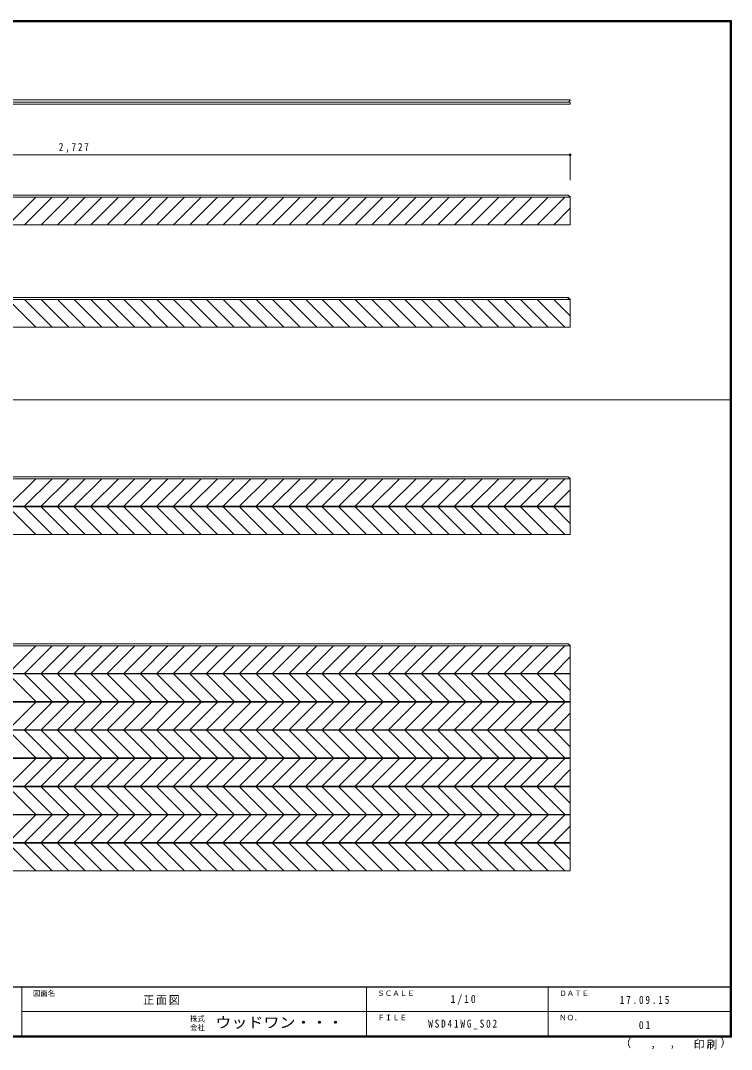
# Model space of a CAD drawing. Units: millimetres at full size, sheet at 1:10; details may follow other scales. Extents: x -1947 to 1953, y -1436 to 1392.
# Drawn here: x -1 to 1953, y -1436 to 1392 of the extents above; entities that cross this region are included whole.
import ezdxf
from ezdxf.enums import TextEntityAlignment as Align

# ---------------------------------------------------------------- set-up
doc = ezdxf.new("R2010")
doc.units = ezdxf.units.MM
doc.header["$LTSCALE"] = 10
doc.header["$PDMODE"] = 32
doc.header["$PDSIZE"] = 5
doc.layers.add('3-0', color=7, linetype='Continuous', lineweight=18)
doc.layers.add('F-1', color=6, linetype='Continuous', lineweight=18)
doc.layers.add('F-A', color=7, linetype='Continuous')
doc.styles.add('ＭＳ ゴシック', font='')
doc.styles.get('ＭＳ ゴシック').set_extended_font_data('MS Gothic')

msp = doc.modelspace()

# ---------------------------------------------------------------- linework, layer by layer
at = {"layer": '3-0'}
for p, q in [((-1217.14, 1173.8), (1510.36, 1173.8)), ((1510.36, 1162.3), (-1216.64, 1162.3)), ((-1222.14, 912.3), (1504.86, 912.3)), ((1510.36, 906.8), (-1216.64, 906.8)), ((41.06, 906.8), (-34.94, 830.8)), ((86.51, 906.8), (10.51, 830.8)), ((131.96, 906.8), (55.96, 830.8)), ((177.41, 906.8), (101.41, 830.8)), ((222.86, 906.8), (146.86, 830.8)), ((268.31, 906.8), (192.31, 830.8)), ((313.76, 906.8), (237.76, 830.8)), ((359.21, 906.8), (283.21, 830.8)), ((404.66, 906.8), (328.66, 830.8)), ((450.11, 906.8), (374.11, 830.8)), ((495.56, 906.8), (419.56, 830.8)), ((541.01, 906.8), (465.01, 830.8)), ((586.46, 906.8), (510.46, 830.8)), ((631.91, 906.8), (555.91, 830.8)), ((677.36, 906.8), (601.36, 830.8)), ((722.81, 906.8), (646.81, 830.8)), ((768.26, 906.8), (692.26, 830.8)), ((813.71, 906.8), (737.71, 830.8)), ((859.16, 906.8), (783.16, 830.8)), ((904.61, 906.8), (828.61, 830.8)), ((950.06, 906.8), (874.06, 830.8)), ((995.51, 906.8), (919.51, 830.8)), ((1040.96, 906.8), (964.96, 830.8)), ((1086.41, 906.8), (1010.41, 830.8)), ((1131.86, 906.8), (1055.86, 830.8)), ((1177.31, 906.8), (1101.31, 830.8)), ((1222.76, 906.8), (1146.76, 830.8)), ((1268.21, 906.8), (1192.21, 830.8)), ((1313.66, 906.8), (1237.66, 830.8)), ((1359.11, 906.8), (1283.11, 830.8)), ((1404.56, 906.8), (1328.56, 830.8)), ((1450.01, 906.8), (1374.01, 830.8)), ((1495.46, 906.8), (1419.46, 830.8)), ((1504.86, 912.3), (1510.36, 907.3)), ((1510.36, 886.98), (1510.36, 907.3)), ((1510.36, 886.98), (1510.36, 830.8)), ((1510.36, 876.25), (1464.91, 830.8)), ((1510.36, 830.8), (-1217.14, 830.8)), ((-1222.14, 630.8), (1504.86, 630.8)), ((1510.36, 625.3), (-1216.64, 625.3)), ((41.06, 549.3), (-34.94, 625.3)), ((86.51, 549.3), (10.51, 625.3)), ((131.96, 549.3), (55.96, 625.3)), ((177.41, 549.3), (101.41, 625.3)), ((222.86, 549.3), (146.86, 625.3)), ((268.31, 549.3), (192.31, 625.3)), ((313.76, 549.3), (237.76, 625.3)), ((359.21, 549.3), (283.21, 625.3)), ((404.66, 549.3), (328.66, 625.3)), ((450.11, 549.3), (374.11, 625.3)), ((495.56, 549.3), (419.56, 625.3)), ((541.01, 549.3), (465.01, 625.3)), ((586.46, 549.3), (510.46, 625.3)), ((631.91, 549.3), (555.91, 625.3)), ((677.36, 549.3), (601.36, 625.3)), ((722.81, 549.3), (646.81, 625.3)), ((768.26, 549.3), (692.26, 625.3)), ((813.71, 549.3), (737.71, 625.3)), ((859.16, 549.3), (783.16, 625.3)), ((904.61, 549.3), (828.61, 625.3)), ((950.06, 549.3), (874.06, 625.3)), ((995.51, 549.3), (919.51, 625.3)), ((1040.96, 549.3), (964.96, 625.3)), ((1086.41, 549.3), (1010.41, 625.3)), ((1131.86, 549.3), (1055.86, 625.3)), ((1177.31, 549.3), (1101.31, 625.3)), ((1222.76, 549.3), (1146.76, 625.3)), ((1268.21, 549.3), (1192.21, 625.3)), ((1313.66, 549.3), (1237.66, 625.3)), ((1359.11, 549.3), (1283.11, 625.3)), ((1404.56, 549.3), (1328.56, 625.3)), ((1450.01, 549.3), (1374.01, 625.3)), ((1495.46, 549.3), (1419.46, 625.3)), ((1510.36, 579.85), (1464.91, 625.3)), ((1510.36, 625.8), (1510.36, 549.3)), ((1510.36, 549.3), (-1217.14, 549.3)), ((-1222.14, 138.3), (1504.86, 138.3)), ((1510.36, 132.8), (-1216.64, 132.8)), ((41.06, 132.8), (-34.94, 56.8)), ((86.51, 132.8), (10.51, 56.8)), ((131.96, 132.8), (55.96, 56.8)), ((177.41, 132.8), (101.41, 56.8)), ((222.86, 132.8), (146.86, 56.8)), ((268.31, 132.8), (192.31, 56.8)), ((313.76, 132.8), (237.76, 56.8)), ((359.21, 132.8), (283.21, 56.8)), ((404.66, 132.8), (328.66, 56.8)), ((450.11, 132.8), (374.11, 56.8)), ((495.56, 132.8), (419.56, 56.8)), ((541.01, 132.8), (465.01, 56.8)), ((586.46, 132.8), (510.46, 56.8)), ((631.91, 132.8), (555.91, 56.8)), ((677.36, 132.8), (601.36, 56.8)), ((722.81, 132.8), (646.81, 56.8)), ((768.26, 132.8), (692.26, 56.8)), ((813.71, 132.8), (737.71, 56.8)), ((859.16, 132.8), (783.16, 56.8)), ((904.61, 132.8), (828.61, 56.8)), ((950.06, 132.8), (874.06, 56.8)), ((995.51, 132.8), (919.51, 56.8)), ((1040.96, 132.8), (964.96, 56.8)), ((1086.41, 132.8), (1010.41, 56.8)), ((1131.86, 132.8), (1055.86, 56.8)), ((1177.31, 132.8), (1101.31, 56.8)), ((1222.76, 132.8), (1146.76, 56.8)), ((1268.21, 132.8), (1192.21, 56.8)), ((1313.66, 132.8), (1237.66, 56.8)), ((1359.11, 132.8), (1283.11, 56.8)), ((1404.56, 132.8), (1328.56, 56.8)), ((1450.01, 132.8), (1374.01, 56.8)), ((1495.46, 132.8), (1419.46, 56.8)), ((1504.86, 138.3), (1510.36, 133.3)), ((1510.36, 112.98), (1510.36, 133.3)), ((1510.36, 102.25), (1464.91, 56.8)), ((1510.36, 112.98), (1510.36, 56.8)), ((1510.36, 56.8), (-1217.14, 56.8)), ((1510.36, 55.3), (-1216.64, 55.3)), ((41.06, -20.7), (-34.94, 55.3)), ((86.51, -20.7), (10.51, 55.3)), ((131.96, -20.7), (55.96, 55.3)), ((177.41, -20.7), (101.41, 55.3)), ((222.86, -20.7), (146.86, 55.3)), ((268.31, -20.7), (192.31, 55.3)), ((313.76, -20.7), (237.76, 55.3)), ((359.21, -20.7), (283.21, 55.3)), ((404.66, -20.7), (328.66, 55.3)), ((450.11, -20.7), (374.11, 55.3)), ((495.56, -20.7), (419.56, 55.3)), ((541.01, -20.7), (465.01, 55.3)), ((586.46, -20.7), (510.46, 55.3)), ((631.91, -20.7), (555.91, 55.3)), ((677.36, -20.7), (601.36, 55.3)), ((722.81, -20.7), (646.81, 55.3)), ((768.26, -20.7), (692.26, 55.3)), ((813.71, -20.7), (737.71, 55.3)), ((859.16, -20.7), (783.16, 55.3)), ((904.61, -20.7), (828.61, 55.3)), ((950.06, -20.7), (874.06, 55.3)), ((995.51, -20.7), (919.51, 55.3)), ((1040.96, -20.7), (964.96, 55.3)), ((1086.41, -20.7), (1010.41, 55.3)), ((1131.86, -20.7), (1055.86, 55.3)), ((1177.31, -20.7), (1101.31, 55.3)), ((1222.76, -20.7), (1146.76, 55.3)), ((1268.21, -20.7), (1192.21, 55.3)), ((1313.66, -20.7), (1237.66, 55.3)), ((1359.11, -20.7), (1283.11, 55.3)), ((1404.56, -20.7), (1328.56, 55.3)), ((1450.01, -20.7), (1374.01, 55.3)), ((1495.46, -20.7), (1419.46, 55.3)), ((1510.36, 9.85), (1464.91, 55.3)), ((1510.36, 55.3), (1510.36, -20.7)), ((1510.36, -20.7), (-1217.14, -20.7)), ((-1222.14, -320.7), (1504.86, -320.7)), ((1510.36, -326.2), (-1216.64, -326.2)), ((41.06, -326.2), (-34.94, -402.2)), ((86.51, -326.2), (10.51, -402.2)), ((131.96, -326.2), (55.96, -402.2)), ((177.41, -326.2), (101.41, -402.2)), ((222.86, -326.2), (146.86, -402.2)), ((268.31, -326.2), (192.31, -402.2)), ((313.76, -326.2), (237.76, -402.2)), ((359.21, -326.2), (283.21, -402.2)), ((404.66, -326.2), (328.66, -402.2)), ((450.11, -326.2), (374.11, -402.2)), ((495.56, -326.2), (419.56, -402.2)), ((541.01, -326.2), (465.01, -402.2)), ((586.46, -326.2), (510.46, -402.2)), ((631.91, -326.2), (555.91, -402.2)), ((677.36, -326.2), (601.36, -402.2)), ((722.81, -326.2), (646.81, -402.2)), ((768.26, -326.2), (692.26, -402.2)), ((813.71, -326.2), (737.71, -402.2)), ((859.16, -326.2), (783.16, -402.2)), ((904.61, -326.2), (828.61, -402.2)), ((950.06, -326.2), (874.06, -402.2)), ((995.51, -326.2), (919.51, -402.2)), ((1040.96, -326.2), (964.96, -402.2)), ((1086.41, -326.2), (1010.41, -402.2)), ((1131.86, -326.2), (1055.86, -402.2)), ((1177.31, -326.2), (1101.31, -402.2)), ((1222.76, -326.2), (1146.76, -402.2)), ((1268.21, -326.2), (1192.21, -402.2)), ((1313.66, -326.2), (1237.66, -402.2)), ((1359.11, -326.2), (1283.11, -402.2)), ((1404.56, -326.2), (1328.56, -402.2)), ((1450.01, -326.2), (1374.01, -402.2)), ((1495.46, -326.2), (1419.46, -402.2)), ((1504.86, -320.7), (1510.36, -325.7)), ((1510.36, -346.02), (1510.36, -325.7)), ((1510.36, -356.75), (1464.91, -402.2)), ((1510.36, -346.02), (1510.36, -402.2)), ((1510.36, -402.2), (-1217.14, -402.2)), ((1510.36, -403.7), (-1216.64, -403.7)), ((41.06, -479.7), (-34.94, -403.7)), ((86.51, -479.7), (10.51, -403.7)), ((131.96, -479.7), (55.96, -403.7)), ((177.41, -479.7), (101.41, -403.7)), ((222.86, -479.7), (146.86, -403.7)), ((268.31, -479.7), (192.31, -403.7)), ((313.76, -479.7), (237.76, -403.7)), ((359.21, -479.7), (283.21, -403.7)), ((404.66, -479.7), (328.66, -403.7)), ((450.11, -479.7), (374.11, -403.7)), ((495.56, -479.7), (419.56, -403.7)), ((541.01, -479.7), (465.01, -403.7)), ((586.46, -479.7), (510.46, -403.7)), ((631.91, -479.7), (555.91, -403.7)), ((677.36, -479.7), (601.36, -403.7)), ((722.81, -479.7), (646.81, -403.7)), ((768.26, -479.7), (692.26, -403.7)), ((813.71, -479.7), (737.71, -403.7)), ((859.16, -479.7), (783.16, -403.7)), ((904.61, -479.7), (828.61, -403.7)), ((950.06, -479.7), (874.06, -403.7)), ((995.51, -479.7), (919.51, -403.7)), ((1040.96, -479.7), (964.96, -403.7)), ((1086.41, -479.7), (1010.41, -403.7)), ((1131.86, -479.7), (1055.86, -403.7)), ((1177.31, -479.7), (1101.31, -403.7)), ((1222.76, -479.7), (1146.76, -403.7)), ((1268.21, -479.7), (1192.21, -403.7)), ((1313.66, -479.7), (1237.66, -403.7)), ((1359.11, -479.7), (1283.11, -403.7)), ((1404.56, -479.7), (1328.56, -403.7)), ((1450.01, -479.7), (1374.01, -403.7)), ((1495.46, -479.7), (1419.46, -403.7)), ((1510.36, -449.15), (1464.91, -403.7)), ((1510.36, -403.7), (1510.36, -479.7)), ((1510.36, -479.7), (-1217.14, -479.7)), ((1510.36, -481.2), (-1216.64, -481.2)), ((41.06, -481.2), (-34.94, -557.2)), ((86.51, -481.2), (10.51, -557.2)), ((131.96, -481.2), (55.96, -557.2)), ((177.41, -481.2), (101.41, -557.2)), ((222.86, -481.2), (146.86, -557.2)), ((268.31, -481.2), (192.31, -557.2)), ((313.76, -481.2), (237.76, -557.2)), ((359.21, -481.2), (283.21, -557.2)), ((404.66, -481.2), (328.66, -557.2)), ((450.11, -481.2), (374.11, -557.2)), ((495.56, -481.2), (419.56, -557.2)), ((541.01, -481.2), (465.01, -557.2)), ((586.46, -481.2), (510.46, -557.2)), ((631.91, -481.2), (555.91, -557.2)), ((677.36, -481.2), (601.36, -557.2)), ((722.81, -481.2), (646.81, -557.2)), ((768.26, -481.2), (692.26, -557.2)), ((813.71, -481.2), (737.71, -557.2)), ((859.16, -481.2), (783.16, -557.2)), ((904.61, -481.2), (828.61, -557.2)), ((950.06, -481.2), (874.06, -557.2)), ((995.51, -481.2), (919.51, -557.2)), ((1040.96, -481.2), (964.96, -557.2)), ((1086.41, -481.2), (1010.41, -557.2)), ((1131.86, -481.2), (1055.86, -557.2)), ((1177.31, -481.2), (1101.31, -557.2)), ((1222.76, -481.2), (1146.76, -557.2)), ((1268.21, -481.2), (1192.21, -557.2)), ((1313.66, -481.2), (1237.66, -557.2)), ((1359.11, -481.2), (1283.11, -557.2)), ((1404.56, -481.2), (1328.56, -557.2)), ((1450.01, -481.2), (1374.01, -557.2)), ((1495.46, -481.2), (1419.46, -557.2)), ((1510.36, -501.02), (1510.36, -480.7)), ((1510.36, -501.02), (1510.36, -557.2)), ((1510.36, -511.75), (1464.91, -557.2)), ((1510.36, -557.2), (-1217.14, -557.2)), ((1510.36, -558.7), (-1216.64, -558.7)), ((41.06, -634.7), (-34.94, -558.7)), ((86.51, -634.7), (10.51, -558.7)), ((131.96, -634.7), (55.96, -558.7)), ((177.41, -634.7), (101.41, -558.7)), ((222.86, -634.7), (146.86, -558.7)), ((268.31, -634.7), (192.31, -558.7)), ((313.76, -634.7), (237.76, -558.7)), ((359.21, -634.7), (283.21, -558.7)), ((404.66, -634.7), (328.66, -558.7)), ((450.11, -634.7), (374.11, -558.7)), ((495.56, -634.7), (419.56, -558.7)), ((541.01, -634.7), (465.01, -558.7)), ((586.46, -634.7), (510.46, -558.7)), ((631.91, -634.7), (555.91, -558.7)), ((677.36, -634.7), (601.36, -558.7)), ((722.81, -634.7), (646.81, -558.7)), ((768.26, -634.7), (692.26, -558.7)), ((813.71, -634.7), (737.71, -558.7)), ((859.16, -634.7), (783.16, -558.7)), ((904.61, -634.7), (828.61, -558.7)), ((950.06, -634.7), (874.06, -558.7)), ((995.51, -634.7), (919.51, -558.7)), ((1040.96, -634.7), (964.96, -558.7)), ((1086.41, -634.7), (1010.41, -558.7)), ((1131.86, -634.7), (1055.86, -558.7)), ((1177.31, -634.7), (1101.31, -558.7)), ((1222.76, -634.7), (1146.76, -558.7)), ((1268.21, -634.7), (1192.21, -558.7)), ((1313.66, -634.7), (1237.66, -558.7)), ((1359.11, -634.7), (1283.11, -558.7)), ((1404.56, -634.7), (1328.56, -558.7)), ((1450.01, -634.7), (1374.01, -558.7)), ((1495.46, -634.7), (1419.46, -558.7)), ((1510.36, -604.15), (1464.91, -558.7)), ((1510.36, -558.7), (1510.36, -634.7)), ((1510.36, -634.7), (-1217.14, -634.7)), ((1510.36, -636.2), (-1216.64, -636.2)), ((41.06, -636.2), (-34.94, -712.2)), ((86.51, -636.2), (10.51, -712.2)), ((131.96, -636.2), (55.96, -712.2)), ((177.41, -636.2), (101.41, -712.2)), ((222.86, -636.2), (146.86, -712.2)), ((268.31, -636.2), (192.31, -712.2)), ((313.76, -636.2), (237.76, -712.2)), ((359.21, -636.2), (283.21, -712.2)), ((404.66, -636.2), (328.66, -712.2)), ((450.11, -636.2), (374.11, -712.2)), ((495.56, -636.2), (419.56, -712.2)), ((541.01, -636.2), (465.01, -712.2)), ((586.46, -636.2), (510.46, -712.2)), ((631.91, -636.2), (555.91, -712.2)), ((677.36, -636.2), (601.36, -712.2)), ((722.81, -636.2), (646.81, -712.2)), ((768.26, -636.2), (692.26, -712.2)), ((813.71, -636.2), (737.71, -712.2)), ((859.16, -636.2), (783.16, -712.2)), ((904.61, -636.2), (828.61, -712.2)), ((950.06, -636.2), (874.06, -712.2)), ((995.51, -636.2), (919.51, -712.2)), ((1040.96, -636.2), (964.96, -712.2)), ((1086.41, -636.2), (1010.41, -712.2)), ((1131.86, -636.2), (1055.86, -712.2)), ((1177.31, -636.2), (1101.31, -712.2)), ((1222.76, -636.2), (1146.76, -712.2)), ((1268.21, -636.2), (1192.21, -712.2)), ((1313.66, -636.2), (1237.66, -712.2)), ((1359.11, -636.2), (1283.11, -712.2)), ((1404.56, -636.2), (1328.56, -712.2)), ((1450.01, -636.2), (1374.01, -712.2)), ((1495.46, -636.2), (1419.46, -712.2)), ((1510.36, -656.02), (1510.36, -636.2)), ((1510.36, -666.75), (1464.91, -712.2)), ((1510.36, -656.02), (1510.36, -712.2)), ((1510.36, -712.2), (-1217.14, -712.2)), ((1510.36, -713.7), (-1216.64, -713.7)), ((41.06, -789.7), (-34.94, -713.7)), ((86.51, -789.7), (10.51, -713.7)), ((131.96, -789.7), (55.96, -713.7)), ((177.41, -789.7), (101.41, -713.7)), ((222.86, -789.7), (146.86, -713.7)), ((268.31, -789.7), (192.31, -713.7)), ((313.76, -789.7), (237.76, -713.7)), ((359.21, -789.7), (283.21, -713.7)), ((404.66, -789.7), (328.66, -713.7)), ((450.11, -789.7), (374.11, -713.7)), ((495.56, -789.7), (419.56, -713.7)), ((541.01, -789.7), (465.01, -713.7)), ((586.46, -789.7), (510.46, -713.7)), ((631.91, -789.7), (555.91, -713.7)), ((677.36, -789.7), (601.36, -713.7)), ((722.81, -789.7), (646.81, -713.7)), ((768.26, -789.7), (692.26, -713.7)), ((813.71, -789.7), (737.71, -713.7)), ((859.16, -789.7), (783.16, -713.7)), ((904.61, -789.7), (828.61, -713.7)), ((950.06, -789.7), (874.06, -713.7)), ((995.51, -789.7), (919.51, -713.7)), ((1040.96, -789.7), (964.96, -713.7)), ((1086.41, -789.7), (1010.41, -713.7)), ((1131.86, -789.7), (1055.86, -713.7)), ((1177.31, -789.7), (1101.31, -713.7)), ((1222.76, -789.7), (1146.76, -713.7)), ((1268.21, -789.7), (1192.21, -713.7)), ((1313.66, -789.7), (1237.66, -713.7)), ((1359.11, -789.7), (1283.11, -713.7)), ((1404.56, -789.7), (1328.56, -713.7)), ((1450.01, -789.7), (1374.01, -713.7)), ((1495.46, -789.7), (1419.46, -713.7)), ((1510.36, -759.15), (1464.91, -713.7)), ((1510.36, -713.7), (1510.36, -789.7)), ((1510.36, -789.7), (-1217.14, -789.7)), ((1510.36, -791.2), (-1216.64, -791.2)), ((41.06, -791.2), (-34.94, -867.2)), ((86.51, -791.2), (10.51, -867.2)), ((131.96, -791.2), (55.96, -867.2)), ((177.41, -791.2), (101.41, -867.2)), ((222.86, -791.2), (146.86, -867.2)), ((268.31, -791.2), (192.31, -867.2)), ((313.76, -791.2), (237.76, -867.2)), ((359.21, -791.2), (283.21, -867.2)), ((404.66, -791.2), (328.66, -867.2)), ((450.11, -791.2), (374.11, -867.2)), ((495.56, -791.2), (419.56, -867.2)), ((541.01, -791.2), (465.01, -867.2)), ((586.46, -791.2), (510.46, -867.2)), ((631.91, -791.2), (555.91, -867.2)), ((677.36, -791.2), (601.36, -867.2)), ((722.81, -791.2), (646.81, -867.2)), ((768.26, -791.2), (692.26, -867.2)), ((813.71, -791.2), (737.71, -867.2)), ((859.16, -791.2), (783.16, -867.2)), ((904.61, -791.2), (828.61, -867.2)), ((950.06, -791.2), (874.06, -867.2)), ((995.51, -791.2), (919.51, -867.2)), ((1040.96, -791.2), (964.96, -867.2)), ((1086.41, -791.2), (1010.41, -867.2)), ((1131.86, -791.2), (1055.86, -867.2)), ((1177.31, -791.2), (1101.31, -867.2)), ((1222.76, -791.2), (1146.76, -867.2)), ((1268.21, -791.2), (1192.21, -867.2)), ((1313.66, -791.2), (1237.66, -867.2)), ((1359.11, -791.2), (1283.11, -867.2)), ((1404.56, -791.2), (1328.56, -867.2)), ((1450.01, -791.2), (1374.01, -867.2)), ((1495.46, -791.2), (1419.46, -867.2)), ((1510.36, -811.02), (1510.36, -791.2)), ((1510.36, -811.02), (1510.36, -867.2)), ((1510.36, -821.75), (1464.91, -867.2)), ((1510.36, -867.2), (-1217.14, -867.2)), ((1510.36, -868.7), (-1216.64, -868.7)), ((41.06, -944.7), (-34.94, -868.7)), ((86.51, -944.7), (10.51, -868.7)), ((131.96, -944.7), (55.96, -868.7)), ((177.41, -944.7), (101.41, -868.7)), ((222.86, -944.7), (146.86, -868.7)), ((268.31, -944.7), (192.31, -868.7)), ((313.76, -944.7), (237.76, -868.7)), ((359.21, -944.7), (283.21, -868.7)), ((404.66, -944.7), (328.66, -868.7)), ((450.11, -944.7), (374.11, -868.7)), ((495.56, -944.7), (419.56, -868.7)), ((541.01, -944.7), (465.01, -868.7)), ((586.46, -944.7), (510.46, -868.7)), ((631.91, -944.7), (555.91, -868.7)), ((677.36, -944.7), (601.36, -868.7)), ((722.81, -944.7), (646.81, -868.7)), ((768.26, -944.7), (692.26, -868.7)), ((813.71, -944.7), (737.71, -868.7)), ((859.16, -944.7), (783.16, -868.7)), ((904.61, -944.7), (828.61, -868.7)), ((950.06, -944.7), (874.06, -868.7)), ((995.51, -944.7), (919.51, -868.7)), ((1040.96, -944.7), (964.96, -868.7)), ((1086.41, -944.7), (1010.41, -868.7)), ((1131.86, -944.7), (1055.86, -868.7)), ((1177.31, -944.7), (1101.31, -868.7)), ((1222.76, -944.7), (1146.76, -868.7)), ((1268.21, -944.7), (1192.21, -868.7)), ((1313.66, -944.7), (1237.66, -868.7)), ((1359.11, -944.7), (1283.11, -868.7)), ((1404.56, -944.7), (1328.56, -868.7)), ((1450.01, -944.7), (1374.01, -868.7)), ((1495.46, -944.7), (1419.46, -868.7)), ((1510.36, -914.15), (1464.91, -868.7)), ((1510.36, -868.7), (1510.36, -944.7)), ((1510.36, -944.7), (-1217.14, -944.7))]:
    msp.add_line(p, q, dxfattribs=at)
at = {"layer": '3-0', "color": 3}
msp.add_line((-1216.64, 1022.56), (1510.36, 1022.56), dxfattribs=at)
at = {"layer": '3-0', "color": 4}
msp.add_line((1510.36, 1022.56), (1510.36, 953.52), dxfattribs=at)
at = {"layer": '3-0'}
for points in [[(-1222.14, 1167.8), (1510.36, 1167.8), (1510.36, 1162.3)], [(1510.36, 1173.8), (1510.36, 1172.8), (1505.36, 1167.8)], [(1504.86, 625.3), (1504.86, 630.8), (1510.36, 625.8)]]:
    msp.add_lwpolyline(points, dxfattribs=at)
at = {"layer": '3-0', "color": 3}
msp.add_point((1510.36, 1022.56), dxfattribs=at)
at = {"layer": 'F-1'}
for p, q in [((-1946.69, 1391.67), (1953.31, 1391.67)), ((-1946.69, 1390), (1953.31, 1390)), ((-1946.69, 1388.33), (1953.31, 1388.33)), ((1949.97, 1391.67), (1949.97, -1401.67)), ((1951.64, 1391.67), (1951.64, -1401.67)), ((1953.31, 1391.67), (1953.31, -1401.67)), ((-1946.69, 349.3), (1953.31, 349.3)), ((1953.31, -1263.33), (-1946.69, -1263.33)), ((1953.31, -1265), (-1946.69, -1265)), ((3.31, -1265), (3.31, -1398.33)), ((949.97, -1265), (949.97, -1398.33)), ((1449.97, -1265), (1449.97, -1398.33)), ((3.31, -1331.67), (1949.97, -1331.67)), ((1953.31, -1398.33), (-1946.69, -1398.33)), ((1953.31, -1400), (-1946.69, -1400)), ((1953.31, -1401.67), (-1946.69, -1401.67))]:
    msp.add_line(p, q, dxfattribs=at)

# ---------------------------------------------------------------- texts
at = {"layer": '3-0', "insert": (104.36, 1027.56), "char_height": 21.99, "attachment_point": 7, "style": 'ＭＳ ゴシック'}
msp.add_mtext('\\T1.38;\\W0.85;2,727', dxfattribs=at)
at = {"layer": 'F-A', "style": 'ＭＳ ゴシック'}
for s, height, p in [('図面名', 14.66, (33.31, -1293.33)), ('ＳＣＡＬＥ', 14.66, (979.97, -1293.33)), ('ＤＡＴＥ', 14.66, (1479.97, -1293.33)), ('株式', 14.66, (464.97, -1363)), ('ＦＩＬＥ', 14.66, (979.97, -1360)), ('ＮＯ．', 14.66, (1479.97, -1360)), ('会社', 14.66, (464.97, -1387)), ('（', 21.99, (1647.98, -1436.1)), ('）', 21.99, (1922.77, -1434.71)), (',', 21.99, (1730.4, -1436.1)), (',', 21.99, (1783.37, -1435.18))]:
    msp.add_text(s, height=height, dxfattribs=at).set_placement(p, align=Align.BOTTOM_LEFT)
at = {"layer": 'F-A', "style": 'ＭＳ ゴシック', "width": 1.1}
msp.add_text('ウッドワン・・・', height=29.33, dxfattribs=at).set_placement((534.97, -1385), align=Align.BOTTOM_LEFT)
at = {"layer": 'F-A', "char_height": 21.99, "attachment_point": 7, "style": 'ＭＳ ゴシック'}
for s, insert in [('\\T1.17;正面図', (336.64, -1313.33)), ('\\T1.38;\\W0.9;1/10', (1181.22, -1313.33)), ('\\T1.39;\\W0.85;17.09.15', (1646.22, -1310.83)), ('\\T1.39;\\W0.85;WSD41WG_S02', (1119.97, -1380)), ('\\T1.36;\\W0.9;01', (1698.72, -1380)), ('\\T1.17;印刷', (1849.36, -1435.64))]:
    msp.add_mtext(s, dxfattribs=dict(at, insert=insert))

doc.saveas('drawing.dxf')
